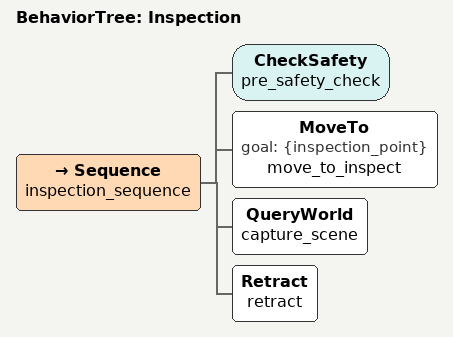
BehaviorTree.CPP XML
<?xml version="1.0"?>
<!--
  inspection.xml
  BehaviorTree for inspection operation.
-->
<root BTCPP_format="4">
  <BehaviorTree ID="Inspection">
    <Sequence name="inspection_sequence">
      <CheckSafety name="pre_safety_check"/>
      <MoveTo goal="{inspection_point}" name="move_to_inspect"/>
      <QueryWorld name="capture_scene"/>
      <Retract name="retract"/>
    </Sequence>
  </BehaviorTree>

</root>
